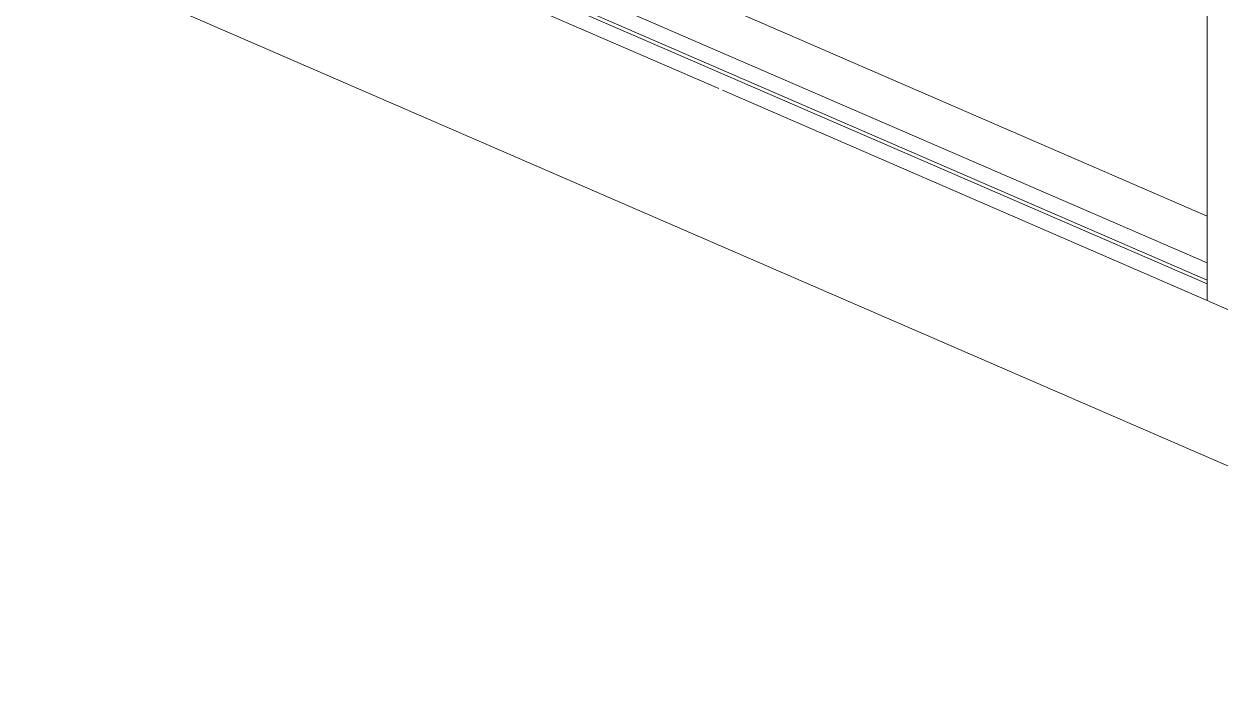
# Model space of a CAD drawing. Header units: millimetres. Extents: x -35445 to 232153, y -57203 to 42724.
# Drawn here: x 178210 to 179850, y -3273 to -2353 of the extents above; entities that cross this region are included whole.
import ezdxf

# ---------------------------------------------------------------- set-up
doc = ezdxf.new("R2010")
doc.units = ezdxf.units.MM
for name, color, linetype, lineweight in [('A-GLAZ-CURT', 52, 'Continuous', 9), ('A-GLAZ-CWMG', 51, 'Continuous', 9), ('A-WALL', 113, 'Continuous', 9)]:
    doc.layers.add(name, color=color, linetype=linetype, lineweight=lineweight)

# ---------------------------------------------------------------- blocks, each defined once
blk = doc.blocks.new('System Panel - Glazed-V73-Solar Analysis')
at = {"layer": 'A-GLAZ-CURT'}
for p, q in [((-1971.2, -783.5), (-1971.2, -2139.6)), ((-1959.4, -2126), (-1959.4, -788.6)), ((-1969.4, -2141.7), (-1959.4, -2126)), ((-681.9, -2680), (-1959.4, -2126)), ((-1971.2, -2144.6), (-681.9, -2703.7))]:
    blk.add_line(p, q, dxfattribs=at)
blk = doc.blocks.new('Rectangular Mullion - 64 x 128 rectangular-V80-Solar Analysis')
at = {"layer": 'A-GLAZ-CWMG'}
for p, q in [((-681.9, -1342.6), (-681.9, -1622.8)), ((-646.5, -1653.4), (-646.5, -1357.9)), ((-599.9, -1378.1), (-599.9, -1691.9)), ((-681.9, -1624.2), (-681.9, -2708.2)), ((-646.5, -2746.9), (-646.5, -1654.2)), ((-599.9, -1695.5), (-599.9, -2025.1)), ((-599.9, -2025.2), (-599.9, -2651.3)), ((-681.9, -2708.8), (-681.9, -2731.5)), ((-646.5, -2746.9), (-681.9, -2731.5))]:
    blk.add_line(p, q, dxfattribs=at)
blk = doc.blocks.new('Rectangular Mullion - 64 x 128 rectangular-V86-Solar Analysis')
at = {"layer": 'A-GLAZ-CWMG'}
for p, q in [((-1969.4, -2141.7), (-1927.2, -2075.7)), ((-681.9, -2615.7), (-1927.2, -2075.7)), ((-1973.8, -2171.3), (-1973.8, -2148.6)), ((-681.9, -2708.8), (-1973.8, -2148.6)), ((-1973.8, -2171.3), (-1351.2, -2441.2)), ((-1346, -2443.5), (-681.9, -2731.5)), ((-681.9, -2708.8), (-681.9, -2731.5))]:
    blk.add_line(p, q, dxfattribs=at)

msp = doc.modelspace()

# ---------------------------------------------------------------- linework, layer by layer
at = {"layer": 'A-WALL'}
msp.add_line((180588.1, -3273.4), (168850.5, 1816.3), dxfattribs=at)

# ---------------------------------------------------------------- block references
at = {"layer": 'A-GLAZ-CURT'}
msp.add_blockref('System Panel - Glazed-V73-Solar Analysis', (180514.1, 0), dxfattribs=at)
at = {"layer": 'A-GLAZ-CWMG'}
for name in ['Rectangular Mullion - 64 x 128 rectangular-V80-Solar Analysis', 'Rectangular Mullion - 64 x 128 rectangular-V86-Solar Analysis']:
    msp.add_blockref(name, (180514.1, 0), dxfattribs=at)

doc.saveas('drawing.dxf')
